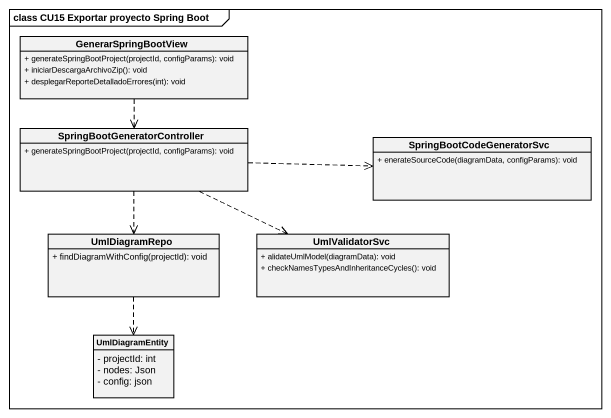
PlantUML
@startuml
mainframe class CU15 Exportar proyecto Spring Boot
hide circle
hide empty members
skinparam classAttributeIconSize 0
class GenerarSpringBootView {
  + generateSpringBootProject(projectId, configParams): void
  + iniciarDescargaArchivoZip(): void
  + desplegarReporteDetalladoErrores(int): void
}
class "SpringBootGeneratorController" as SpringBootGeneratorControlle {
  + generateSpringBootProject(projectId, configParams): void
}
class SpringBootCodeGeneratorSvc {
  + enerateSourceCode(diagramData, configParams): void
}
class UmlDiagramRepo {
  + findDiagramWithConfig(projectId): void
}
class UmlValidatorSvc {
  + alidateUmlModel(diagramData): void
  + checkNamesTypesAndInheritanceCycles(): void
}
class UmlDiagramEntity {
  - projectId: int
  - nodes: Json
  - config: json
}
GenerarSpringBootView ..> SpringBootGeneratorControlle
SpringBootGeneratorControlle .right.> SpringBootCodeGeneratorSvc
SpringBootGeneratorControlle ..> UmlDiagramRepo
SpringBootGeneratorControlle .right.> UmlValidatorSvc
UmlDiagramRepo ..> UmlDiagramEntity
@enduml
